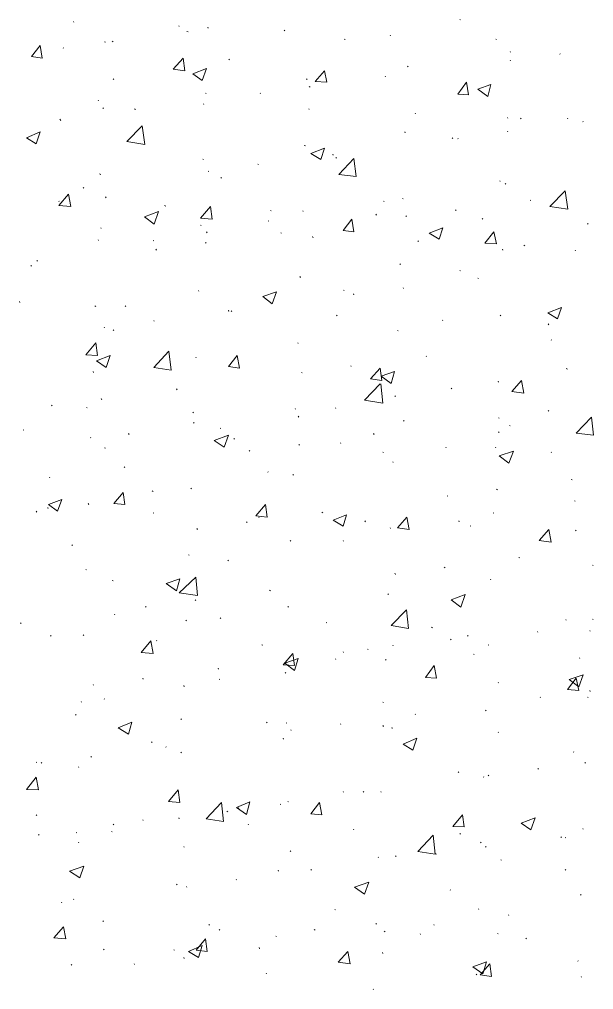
# Model space of a CAD drawing. Header units: millimetres. Extents: x 2928 to 3112, y 1220 to 1280.
# Drawn here: x 2970.232 to 2971.985, y 1246.045 to 1249.009 of the extents above; entities that cross this region are included whole.
import ezdxf

# ---------------------------------------------------------------- set-up
doc = ezdxf.new("R2010")
doc.units = ezdxf.units.MM

msp = doc.modelspace()

# ---------------------------------------------------------------- linework, layer by layer
at = {"color": 92, "linetype": 'Continuous', "lineweight": 13, "true_color": 0x00b800}
for points in [[(2971.57842, 1249.00707), (2971.57675, 1249.00873), (2971.57675, 1249.00873)], [(2970.3984, 1249.0004), (2970.39673, 1249.00207), (2970.39673, 1249.00207)], [(2970.72007, 1248.98706), (2970.7184, 1248.98873), (2970.7184, 1248.98873)], [(2970.80841, 1248.98206), (2970.80674, 1248.9854), (2970.80674, 1248.9854)], [(2971.04174, 1248.97373), (2971.04008, 1248.9754), (2971.04008, 1248.9754)], [(2970.74674, 1248.9704), (2970.7434, 1248.97206), (2970.7434, 1248.97206)], [(2971.22674, 1248.94706), (2971.22341, 1248.94873), (2971.22341, 1248.94873)], [(2971.36508, 1248.95873), (2971.36341, 1248.9604), (2971.36341, 1248.9604)], [(2971.68842, 1248.94706), (2971.68675, 1248.94873), (2971.68675, 1248.94873)], [(2970.2684, 1248.8954), (2970.29506, 1248.92873), (2970.29506, 1248.92873)], [(2970.30173, 1248.8904), (2970.29506, 1248.92873), (2970.29506, 1248.92873)], [(2970.36673, 1248.9204), (2970.36507, 1248.92206), (2970.36507, 1248.92206)], [(2970.49507, 1248.93873), (2970.49173, 1248.9404), (2970.49173, 1248.9404)], [(2970.5184, 1248.9404), (2970.51507, 1248.94206), (2970.51507, 1248.94206)], [(2970.2684, 1248.8954), (2970.30173, 1248.8904), (2970.30173, 1248.8904)], [(2970.70174, 1248.85706), (2970.73174, 1248.8904), (2970.73174, 1248.8904)], [(2970.73674, 1248.85206), (2970.73174, 1248.8904), (2970.73174, 1248.8904)], [(2970.87341, 1248.8854), (2970.87174, 1248.88706), (2970.87174, 1248.88706)], [(2971.73175, 1248.90873), (2971.73009, 1248.9104), (2971.73009, 1248.9104)], [(2971.88342, 1248.90206), (2971.88175, 1248.90373), (2971.88175, 1248.90373)], [(2970.70174, 1248.85706), (2970.73674, 1248.85206), (2970.73674, 1248.85206)], [(2970.76174, 1248.84206), (2970.80341, 1248.85873), (2970.80341, 1248.85873)], [(2970.79007, 1248.82206), (2970.80341, 1248.85873), (2970.80341, 1248.85873)], [(2971.41841, 1248.86373), (2971.41675, 1248.8654), (2971.41675, 1248.8654)], [(2971.73175, 1248.88206), (2971.73009, 1248.88373), (2971.73009, 1248.88373)], [(2970.52007, 1248.8254), (2970.5184, 1248.82706), (2970.5184, 1248.82706)], [(2970.76174, 1248.84206), (2970.79007, 1248.82206), (2970.79007, 1248.82206)], [(2971.11008, 1248.8254), (2971.10841, 1248.82706), (2971.10841, 1248.82706)], [(2971.13508, 1248.81873), (2971.16341, 1248.85206), (2971.16341, 1248.85206)], [(2971.17008, 1248.81706), (2971.16341, 1248.85206), (2971.16341, 1248.85206)], [(2971.35008, 1248.83373), (2971.34841, 1248.8354), (2971.34841, 1248.8354)], [(2971.12008, 1248.80206), (2971.11674, 1248.80373), (2971.11674, 1248.80373)], [(2971.13508, 1248.81873), (2971.17008, 1248.81706), (2971.17008, 1248.81706)], [(2971.57008, 1248.7804), (2971.59675, 1248.81706), (2971.59675, 1248.81706)], [(2971.60342, 1248.77873), (2971.59675, 1248.81706), (2971.59675, 1248.81706)], [(2971.63175, 1248.7954), (2971.67175, 1248.8104), (2971.67175, 1248.8104)], [(2971.66175, 1248.77373), (2971.67175, 1248.8104), (2971.67175, 1248.8104)], [(2970.80174, 1248.78206), (2970.80007, 1248.78373), (2970.80007, 1248.78373)], [(2970.96841, 1248.78206), (2970.96674, 1248.78373), (2970.96674, 1248.78373)], [(2971.57008, 1248.7804), (2971.60342, 1248.77873), (2971.60342, 1248.77873)], [(2971.63175, 1248.7954), (2971.66175, 1248.77373), (2971.66175, 1248.77373)], [(2970.4734, 1248.76039), (2970.47173, 1248.76206), (2970.47173, 1248.76206)], [(2970.4884, 1248.73706), (2970.48673, 1248.73873), (2970.48673, 1248.73873)], [(2970.79507, 1248.74873), (2970.7934, 1248.75039), (2970.7934, 1248.75039)], [(2970.58674, 1248.73373), (2970.5834, 1248.73539), (2970.5834, 1248.73539)], [(2971.11674, 1248.73373), (2971.11508, 1248.73539), (2971.11508, 1248.73539)], [(2971.44175, 1248.72039), (2971.44008, 1248.72206), (2971.44008, 1248.72206)], [(2971.72342, 1248.70706), (2971.72175, 1248.70873), (2971.72175, 1248.70873)], [(2970.3584, 1248.70039), (2970.35507, 1248.70373), (2970.35507, 1248.70373)], [(2970.56007, 1248.63539), (2970.60674, 1248.68373), (2970.60674, 1248.68373)], [(2970.61507, 1248.62706), (2970.60674, 1248.68373), (2970.60674, 1248.68373)], [(2971.76342, 1248.70539), (2971.76175, 1248.70706), (2971.76175, 1248.70706)], [(2971.90675, 1248.70539), (2971.90509, 1248.70706), (2971.90509, 1248.70706)], [(2971.95342, 1248.69539), (2971.95175, 1248.69706), (2971.95175, 1248.69706)], [(2970.2534, 1248.64706), (2970.29506, 1248.66539), (2970.29506, 1248.66539)], [(2970.2834, 1248.62873), (2970.29506, 1248.66539), (2970.29506, 1248.66539)], [(2971.41008, 1248.66206), (2971.40841, 1248.66539), (2971.40841, 1248.66539)], [(2971.72342, 1248.66539), (2971.72175, 1248.66706), (2971.72175, 1248.66706)], [(2970.2534, 1248.64706), (2970.2834, 1248.62873), (2970.2834, 1248.62873)], [(2970.56007, 1248.63539), (2970.61507, 1248.62706), (2970.61507, 1248.62706)], [(2971.10508, 1248.62206), (2971.10174, 1248.62373), (2971.10174, 1248.62373)], [(2971.55508, 1248.64539), (2971.55342, 1248.64706), (2971.55342, 1248.64706)], [(2971.57175, 1248.64373), (2971.57008, 1248.64539), (2971.57008, 1248.64539)], [(2971.12174, 1248.59873), (2971.16341, 1248.61539), (2971.16341, 1248.61539)], [(2971.12174, 1248.59873), (2971.15174, 1248.58039), (2971.15174, 1248.58039)], [(2971.15174, 1248.58039), (2971.16341, 1248.61539), (2971.16341, 1248.61539)], [(2971.19008, 1248.59373), (2971.18841, 1248.59706), (2971.18841, 1248.59706)], [(2970.7934, 1248.58039), (2970.79174, 1248.58206), (2970.79174, 1248.58206)], [(2970.96174, 1248.56539), (2970.96007, 1248.56706), (2970.96007, 1248.56706)], [(2971.20008, 1248.58539), (2971.19841, 1248.58706), (2971.19841, 1248.58706)], [(2971.20674, 1248.53539), (2971.25341, 1248.58373), (2971.25341, 1248.58373)], [(2971.26008, 1248.52872), (2971.25341, 1248.58373), (2971.25341, 1248.58373)], [(2970.48007, 1248.53539), (2970.47673, 1248.53706), (2970.47673, 1248.53706)], [(2970.81007, 1248.54373), (2970.80841, 1248.54539), (2970.80841, 1248.54539)], [(2971.20674, 1248.53539), (2971.26008, 1248.52872), (2971.26008, 1248.52872)], [(2970.84841, 1248.52372), (2970.84674, 1248.52539), (2970.84674, 1248.52539)], [(2971.70008, 1248.51372), (2971.69842, 1248.51539), (2971.69842, 1248.51539)], [(2971.71675, 1248.50539), (2971.71508, 1248.50706), (2971.71508, 1248.50706)], [(2970.35173, 1248.44039), (2970.38173, 1248.47539), (2970.38173, 1248.47539)], [(2970.3884, 1248.43706), (2970.38173, 1248.47539), (2970.38173, 1248.47539)], [(2970.4284, 1248.49372), (2970.42673, 1248.49539), (2970.42673, 1248.49539)], [(2971.85175, 1248.43706), (2971.89842, 1248.48539), (2971.89842, 1248.48539)], [(2971.90675, 1248.42872), (2971.89842, 1248.48539), (2971.89842, 1248.48539)], [(2970.3534, 1248.45206), (2970.35173, 1248.45372), (2970.35173, 1248.45372)], [(2970.49673, 1248.46372), (2970.49507, 1248.46706), (2970.49507, 1248.46706)], [(2971.34508, 1248.45206), (2971.34341, 1248.45372), (2971.34341, 1248.45372)], [(2971.40341, 1248.46039), (2971.40175, 1248.46206), (2971.40175, 1248.46206)], [(2971.79342, 1248.45539), (2971.79175, 1248.45706), (2971.79175, 1248.45706)], [(2970.35173, 1248.44039), (2970.3884, 1248.43706), (2970.3884, 1248.43706)], [(2970.6134, 1248.40539), (2970.65674, 1248.42206), (2970.65674, 1248.42206)], [(2970.6434, 1248.38372), (2970.65674, 1248.42206), (2970.65674, 1248.42206)], [(2970.6784, 1248.43872), (2970.67507, 1248.44039), (2970.67507, 1248.44039)], [(2970.78507, 1248.40206), (2970.81507, 1248.43706), (2970.81507, 1248.43706)], [(2970.82007, 1248.39872), (2970.81507, 1248.43706), (2970.81507, 1248.43706)], [(2971.00007, 1248.42372), (2970.99841, 1248.42539), (2970.99841, 1248.42539)], [(2971.09841, 1248.42206), (2971.09674, 1248.42372), (2971.09674, 1248.42372)], [(2971.32175, 1248.41039), (2971.32008, 1248.41372), (2971.32008, 1248.41372)], [(2971.56508, 1248.42539), (2971.56342, 1248.42706), (2971.56342, 1248.42706)], [(2971.85175, 1248.43706), (2971.90675, 1248.42872), (2971.90675, 1248.42872)], [(2970.6134, 1248.40539), (2970.6434, 1248.38372), (2970.6434, 1248.38372)], [(2970.78507, 1248.40206), (2970.82007, 1248.39872), (2970.82007, 1248.39872)], [(2970.99341, 1248.39206), (2970.99174, 1248.39372), (2970.99174, 1248.39372)], [(2971.22008, 1248.36372), (2971.24674, 1248.39872), (2971.24674, 1248.39872)], [(2971.25341, 1248.36039), (2971.24674, 1248.39872), (2971.24674, 1248.39872)], [(2971.41341, 1248.40706), (2971.41175, 1248.40872), (2971.41175, 1248.40872)], [(2971.64675, 1248.39872), (2971.64508, 1248.40039), (2971.64508, 1248.40039)], [(2971.96842, 1248.38372), (2971.96676, 1248.38539), (2971.96676, 1248.38539)], [(2970.48173, 1248.37039), (2970.48007, 1248.37206), (2970.48007, 1248.37206)], [(2970.78674, 1248.37872), (2970.78507, 1248.38039), (2970.78507, 1248.38039)], [(2970.80507, 1248.35706), (2970.80341, 1248.36039), (2970.80341, 1248.36039)], [(2971.03174, 1248.35539), (2971.03008, 1248.35706), (2971.03008, 1248.35706)], [(2971.22008, 1248.36372), (2971.25341, 1248.36039), (2971.25341, 1248.36039)], [(2971.48341, 1248.35539), (2971.52508, 1248.37206), (2971.52508, 1248.37206)], [(2971.48341, 1248.35539), (2971.51342, 1248.33706), (2971.51342, 1248.33706)], [(2971.51342, 1248.33706), (2971.52508, 1248.37206), (2971.52508, 1248.37206)], [(2971.65342, 1248.32539), (2971.68008, 1248.36039), (2971.68008, 1248.36039)], [(2971.68842, 1248.32372), (2971.68008, 1248.36039), (2971.68008, 1248.36039)], [(2970.4734, 1248.33372), (2970.47173, 1248.33539), (2970.47173, 1248.33539)], [(2970.64174, 1248.33206), (2970.64007, 1248.33372), (2970.64007, 1248.33372)], [(2970.80174, 1248.32539), (2970.80007, 1248.32706), (2970.80007, 1248.32706)], [(2971.12841, 1248.34206), (2971.12674, 1248.34539), (2971.12674, 1248.34539)], [(2971.45008, 1248.33039), (2971.44841, 1248.33206), (2971.44841, 1248.33206)], [(2971.65342, 1248.32539), (2971.68842, 1248.32372), (2971.68842, 1248.32372)], [(2970.65007, 1248.30372), (2970.6484, 1248.30706), (2970.6484, 1248.30706)], [(2971.70842, 1248.30372), (2971.70675, 1248.30706), (2971.70675, 1248.30706)], [(2971.77509, 1248.31706), (2971.77175, 1248.31872), (2971.77175, 1248.31872)], [(2971.93009, 1248.30206), (2971.92842, 1248.30372), (2971.92842, 1248.30372)], [(2970.28673, 1248.27039), (2970.28506, 1248.27205), (2970.28506, 1248.27205)], [(2970.2684, 1248.25539), (2970.26673, 1248.25705), (2970.26673, 1248.25705)], [(2971.39508, 1248.26039), (2971.39341, 1248.26205), (2971.39341, 1248.26205)], [(2971.57842, 1248.24039), (2971.57675, 1248.24205), (2971.57675, 1248.24205)], [(2971.09008, 1248.22039), (2971.08841, 1248.22372), (2971.08841, 1248.22372)], [(2971.63342, 1248.21705), (2971.63175, 1248.21872), (2971.63175, 1248.21872)], [(2970.78007, 1248.17872), (2970.7784, 1248.18039), (2970.7784, 1248.18039)], [(2970.97507, 1248.16205), (2971.01674, 1248.17705), (2971.01674, 1248.17705)], [(2971.00341, 1248.14039), (2971.01674, 1248.17705), (2971.01674, 1248.17705)], [(2971.22341, 1248.18039), (2971.22174, 1248.18205), (2971.22174, 1248.18205)], [(2971.40508, 1248.18705), (2971.40341, 1248.18872), (2971.40341, 1248.18872)], [(2970.2334, 1248.14372), (2970.23173, 1248.14705), (2970.23173, 1248.14705)], [(2970.97507, 1248.16205), (2971.00341, 1248.14039), (2971.00341, 1248.14039)], [(2971.25341, 1248.16705), (2971.25174, 1248.17039), (2971.25174, 1248.17039)], [(2970.46507, 1248.13205), (2970.46173, 1248.13372), (2970.46173, 1248.13372)], [(2970.55673, 1248.13205), (2970.55507, 1248.13372), (2970.55507, 1248.13372)], [(2970.87174, 1248.11872), (2970.87007, 1248.12039), (2970.87007, 1248.12039)], [(2970.87174, 1248.11705), (2970.87007, 1248.11872), (2970.87007, 1248.11872)], [(2970.88007, 1248.11705), (2970.87841, 1248.11872), (2970.87841, 1248.11872)], [(2971.84509, 1248.11205), (2971.88675, 1248.12872), (2971.88675, 1248.12872)], [(2971.87509, 1248.09372), (2971.88675, 1248.12872), (2971.88675, 1248.12872)], [(2970.6434, 1248.08705), (2970.64174, 1248.08872), (2970.64174, 1248.08872)], [(2971.20174, 1248.10372), (2971.20008, 1248.10539), (2971.20008, 1248.10539)], [(2971.52508, 1248.08872), (2971.52342, 1248.09039), (2971.52342, 1248.09039)], [(2971.70175, 1248.10372), (2971.70008, 1248.10539), (2971.70008, 1248.10539)], [(2971.84509, 1248.11205), (2971.87509, 1248.09372), (2971.87509, 1248.09372)], [(2970.49173, 1248.06705), (2970.49007, 1248.06872), (2970.49007, 1248.06872)], [(2970.52007, 1248.05872), (2970.5184, 1248.06038), (2970.5184, 1248.06038)], [(2971.38841, 1248.05705), (2971.38675, 1248.05872), (2971.38675, 1248.05872)], [(2971.84842, 1248.07539), (2971.84675, 1248.07872), (2971.84675, 1248.07872)], [(2971.85675, 1248.02872), (2971.85509, 1248.03038), (2971.85509, 1248.03038)], [(2970.43507, 1247.98372), (2970.46507, 1248.02038), (2970.46507, 1248.02038)], [(2970.47007, 1247.98205), (2970.46507, 1248.02038), (2970.46507, 1248.02038)], [(2971.08341, 1248.01872), (2971.08174, 1248.02038), (2971.08174, 1248.02038)], [(2970.43507, 1247.98372), (2970.47007, 1247.98205), (2970.47007, 1247.98205)], [(2970.46673, 1247.96538), (2970.5084, 1247.98205), (2970.5084, 1247.98205)], [(2970.49673, 1247.94538), (2970.5084, 1247.98205), (2970.5084, 1247.98205)], [(2970.64174, 1247.94538), (2970.6884, 1247.99538), (2970.6884, 1247.99538)], [(2970.69507, 1247.93705), (2970.6884, 1247.99538), (2970.6884, 1247.99538)], [(2970.77174, 1247.97538), (2970.77007, 1247.97705), (2970.77007, 1247.97705)], [(2970.87007, 1247.94872), (2970.89674, 1247.98205), (2970.89674, 1247.98205)], [(2970.90341, 1247.94372), (2970.89674, 1247.98205), (2970.89674, 1247.98205)], [(2971.47508, 1247.97872), (2971.47341, 1247.98038), (2971.47341, 1247.98038)], [(2970.46673, 1247.96538), (2970.49673, 1247.94538), (2970.49673, 1247.94538)], [(2970.64174, 1247.94538), (2970.69507, 1247.93705), (2970.69507, 1247.93705)], [(2970.87007, 1247.94872), (2970.90341, 1247.94372), (2970.90341, 1247.94372)], [(2971.24508, 1247.94872), (2971.24341, 1247.95038), (2971.24341, 1247.95038)], [(2971.30341, 1247.91038), (2971.33341, 1247.94372), (2971.33341, 1247.94372)], [(2971.33841, 1247.90538), (2971.33341, 1247.94372), (2971.33341, 1247.94372)], [(2971.90509, 1247.94038), (2971.90175, 1247.94205), (2971.90175, 1247.94205)], [(2970.4584, 1247.93038), (2970.45673, 1247.93372), (2970.45673, 1247.93372)], [(2971.09508, 1247.92872), (2971.09341, 1247.93038), (2971.09341, 1247.93038)], [(2971.30341, 1247.91038), (2971.33841, 1247.90538), (2971.33841, 1247.90538)], [(2971.33675, 1247.91872), (2971.37675, 1247.93372), (2971.37675, 1247.93372)], [(2971.33675, 1247.91872), (2971.36675, 1247.89705), (2971.36675, 1247.89705)], [(2971.36675, 1247.89705), (2971.37675, 1247.93372), (2971.37675, 1247.93372)], [(2970.7134, 1247.87705), (2970.71174, 1247.88038), (2970.71174, 1247.88038)], [(2971.28508, 1247.84538), (2971.33341, 1247.89538), (2971.33341, 1247.89538)], [(2971.34175, 1247.83705), (2971.33508, 1247.89538), (2971.33508, 1247.89538)], [(2971.55175, 1247.88038), (2971.55008, 1247.88205), (2971.55008, 1247.88205)], [(2971.69508, 1247.90038), (2971.69342, 1247.90372), (2971.69342, 1247.90372)], [(2971.73509, 1247.87205), (2971.76509, 1247.90538), (2971.76509, 1247.90538)], [(2971.77175, 1247.86705), (2971.76509, 1247.90538), (2971.76509, 1247.90538)], [(2970.4834, 1247.84705), (2970.48173, 1247.85038), (2970.48173, 1247.85038)], [(2971.38008, 1247.85705), (2971.37841, 1247.85872), (2971.37841, 1247.85872)], [(2971.73509, 1247.87205), (2971.77175, 1247.86705), (2971.77175, 1247.86705)], [(2970.33173, 1247.82871), (2970.33007, 1247.83038), (2970.33007, 1247.83038)], [(2970.4384, 1247.82205), (2970.43673, 1247.82371), (2970.43673, 1247.82371)], [(2971.07508, 1247.81871), (2971.07341, 1247.82038), (2971.07341, 1247.82038)], [(2971.19841, 1247.82038), (2971.19674, 1247.82205), (2971.19674, 1247.82205)], [(2971.28508, 1247.84538), (2971.34175, 1247.83705), (2971.34175, 1247.83705)], [(2970.7634, 1247.80705), (2970.76174, 1247.80871), (2970.76174, 1247.80871)], [(2971.08508, 1247.79371), (2971.08341, 1247.79705), (2971.08341, 1247.79705)], [(2971.69675, 1247.79038), (2971.69508, 1247.79205), (2971.69508, 1247.79205)], [(2971.84842, 1247.81205), (2971.84675, 1247.81371), (2971.84675, 1247.81371)], [(2971.93175, 1247.74538), (2971.97842, 1247.79371), (2971.97842, 1247.79371)], [(2971.98509, 1247.73871), (2971.97842, 1247.79371), (2971.97842, 1247.79371)], [(2970.76507, 1247.77538), (2970.7634, 1247.77705), (2970.7634, 1247.77705)], [(2970.84674, 1247.75871), (2970.84507, 1247.76038), (2970.84507, 1247.76038)], [(2971.40675, 1247.78205), (2971.40508, 1247.78371), (2971.40508, 1247.78371)], [(2971.73009, 1247.76705), (2971.72842, 1247.76871), (2971.72842, 1247.76871)], [(2970.24506, 1247.75371), (2970.2434, 1247.75538), (2970.2434, 1247.75538)], [(2970.45007, 1247.73038), (2970.4484, 1247.73205), (2970.4484, 1247.73205)], [(2970.56674, 1247.74038), (2970.56507, 1247.74371), (2970.56507, 1247.74371)], [(2970.82674, 1247.72205), (2970.87007, 1247.73871), (2970.87007, 1247.73871)], [(2970.85674, 1247.70205), (2970.87007, 1247.73871), (2970.87007, 1247.73871)], [(2971.31508, 1247.74038), (2971.31341, 1247.74371), (2971.31341, 1247.74371)], [(2971.69675, 1247.74705), (2971.69508, 1247.74871), (2971.69508, 1247.74871)], [(2971.93175, 1247.74538), (2971.98509, 1247.73871), (2971.98509, 1247.73871)], [(2970.49507, 1247.69871), (2970.49173, 1247.70038), (2970.49173, 1247.70038)], [(2970.82674, 1247.72205), (2970.85674, 1247.70205), (2970.85674, 1247.70205)], [(2970.88841, 1247.72705), (2970.88674, 1247.72871), (2970.88674, 1247.72871)], [(2971.08674, 1247.70871), (2971.08508, 1247.71038), (2971.08508, 1247.71038)], [(2971.21341, 1247.71371), (2971.21174, 1247.71538), (2971.21174, 1247.71538)], [(2971.53508, 1247.70038), (2971.53342, 1247.70205), (2971.53342, 1247.70205)], [(2971.68675, 1247.70038), (2971.68508, 1247.70205), (2971.68508, 1247.70205)], [(2970.93507, 1247.69038), (2970.93341, 1247.69205), (2970.93341, 1247.69205)], [(2971.34341, 1247.68538), (2971.34175, 1247.68705), (2971.34175, 1247.68705)], [(2971.69675, 1247.67538), (2971.74009, 1247.69038), (2971.74009, 1247.69038)], [(2971.69675, 1247.67538), (2971.72675, 1247.65371), (2971.72675, 1247.65371)], [(2971.72675, 1247.65371), (2971.74009, 1247.69038), (2971.74009, 1247.69038)], [(2971.85675, 1247.68538), (2971.85509, 1247.68705), (2971.85509, 1247.68705)], [(2970.5534, 1247.64038), (2970.55173, 1247.64205), (2970.55173, 1247.64205)], [(2971.37341, 1247.65538), (2971.37175, 1247.65705), (2971.37175, 1247.65705)], [(2970.99174, 1247.62538), (2970.99007, 1247.62705), (2970.99007, 1247.62705)], [(2971.06841, 1247.61705), (2971.06674, 1247.61871), (2971.06674, 1247.61871)], [(2970.32506, 1247.60871), (2970.3234, 1247.61038), (2970.3234, 1247.61038)], [(2971.92009, 1247.60205), (2971.91675, 1247.60371), (2971.91675, 1247.60371)], [(2970.52007, 1247.53038), (2970.5484, 1247.56371), (2970.5484, 1247.56371)], [(2970.5534, 1247.52704), (2970.5484, 1247.56371), (2970.5484, 1247.56371)], [(2970.64007, 1247.56704), (2970.63674, 1247.56871), (2970.63674, 1247.56871)], [(2970.75674, 1247.57538), (2970.75507, 1247.57704), (2970.75507, 1247.57704)], [(2971.54008, 1247.55204), (2971.53842, 1247.55371), (2971.53842, 1247.55371)], [(2971.69175, 1247.57204), (2971.68842, 1247.57371), (2971.68842, 1247.57371)], [(2970.32006, 1247.52704), (2970.36173, 1247.54204), (2970.36173, 1247.54204)], [(2970.32006, 1247.52704), (2970.3484, 1247.50704), (2970.3484, 1247.50704)], [(2970.3484, 1247.50704), (2970.36173, 1247.54204), (2970.36173, 1247.54204)], [(2970.4434, 1247.52704), (2970.44173, 1247.53038), (2970.44173, 1247.53038)], [(2970.52007, 1247.53038), (2970.5534, 1247.52704), (2970.5534, 1247.52704)], [(2970.95341, 1247.49204), (2970.98341, 1247.52704), (2970.98341, 1247.52704)], [(2970.98841, 1247.48871), (2970.98341, 1247.52704), (2970.98341, 1247.52704)], [(2971.92842, 1247.53704), (2971.92675, 1247.53871), (2971.92675, 1247.53871)], [(2970.28506, 1247.50371), (2970.2834, 1247.50704), (2970.2834, 1247.50704)], [(2970.32006, 1247.51538), (2970.31673, 1247.51704), (2970.31673, 1247.51704)], [(2970.64174, 1247.50038), (2970.64007, 1247.50204), (2970.64007, 1247.50204)], [(2971.15841, 1247.50204), (2971.15508, 1247.50371), (2971.15508, 1247.50371)], [(2971.19008, 1247.47871), (2971.23008, 1247.49538), (2971.23008, 1247.49538)], [(2971.22008, 1247.46038), (2971.23008, 1247.49538), (2971.23008, 1247.49538)], [(2971.68008, 1247.50038), (2971.67842, 1247.50204), (2971.67842, 1247.50204)], [(2970.92674, 1247.47204), (2970.92507, 1247.47371), (2970.92507, 1247.47371)], [(2970.95341, 1247.49204), (2970.98841, 1247.48871), (2970.98841, 1247.48871)], [(2970.96341, 1247.48704), (2970.96174, 1247.48871), (2970.96174, 1247.48871)], [(2971.19008, 1247.47871), (2971.22008, 1247.46038), (2971.22008, 1247.46038)], [(2971.28841, 1247.47371), (2971.28675, 1247.47704), (2971.28675, 1247.47704)], [(2971.38675, 1247.45538), (2971.41508, 1247.48871), (2971.41508, 1247.48871)], [(2971.42175, 1247.45038), (2971.41508, 1247.48871), (2971.41508, 1247.48871)], [(2971.57508, 1247.47371), (2971.57342, 1247.47704), (2971.57342, 1247.47704)], [(2970.77507, 1247.45038), (2970.7734, 1247.45371), (2970.7734, 1247.45371)], [(2971.36508, 1247.45371), (2971.36341, 1247.45538), (2971.36341, 1247.45538)], [(2971.38675, 1247.45538), (2971.42175, 1247.45038), (2971.42175, 1247.45038)], [(2971.61008, 1247.46038), (2971.60842, 1247.46204), (2971.60842, 1247.46204)], [(2971.81842, 1247.41704), (2971.84842, 1247.45038), (2971.84842, 1247.45038)], [(2971.85509, 1247.41204), (2971.84842, 1247.45038), (2971.84842, 1247.45038)], [(2971.93175, 1247.44704), (2971.93009, 1247.44871), (2971.93009, 1247.44871)], [(2970.3934, 1247.40204), (2970.39173, 1247.40371), (2970.39173, 1247.40371)], [(2971.06008, 1247.41538), (2971.05841, 1247.41704), (2971.05841, 1247.41704)], [(2971.22174, 1247.41538), (2971.22008, 1247.41704), (2971.22008, 1247.41704)], [(2971.81842, 1247.41704), (2971.85509, 1247.41204), (2971.85509, 1247.41204)], [(2970.75007, 1247.37204), (2970.7484, 1247.37371), (2970.7484, 1247.37371)], [(2970.87007, 1247.35537), (2970.86841, 1247.35704), (2970.86841, 1247.35704)], [(2971.76009, 1247.36371), (2971.75675, 1247.36538), (2971.75675, 1247.36538)], [(2970.43673, 1247.32704), (2970.43507, 1247.32871), (2970.43507, 1247.32871)], [(2971.38008, 1247.31371), (2971.37841, 1247.31704), (2971.37841, 1247.31704)], [(2971.53175, 1247.33371), (2971.52842, 1247.33537), (2971.52842, 1247.33537)], [(2971.98342, 1247.34037), (2971.98176, 1247.34204), (2971.98176, 1247.34204)], [(2970.5184, 1247.29371), (2970.51507, 1247.29537), (2970.51507, 1247.29537)], [(2970.68007, 1247.28537), (2970.72174, 1247.30037), (2970.72174, 1247.30037)], [(2970.68007, 1247.28537), (2970.71174, 1247.26371), (2970.71174, 1247.26371)], [(2970.71174, 1247.26371), (2970.72174, 1247.30037), (2970.72174, 1247.30037)], [(2970.72007, 1247.25704), (2970.77007, 1247.30537), (2970.77007, 1247.30537)], [(2970.77507, 1247.24871), (2970.77007, 1247.30537), (2970.77007, 1247.30537)], [(2971.67175, 1247.29704), (2971.67008, 1247.29871), (2971.67008, 1247.29871)], [(2970.72007, 1247.25704), (2970.77507, 1247.24871), (2970.77507, 1247.24871)], [(2970.99841, 1247.26371), (2970.99507, 1247.26537), (2970.99507, 1247.26537)], [(2970.77007, 1247.23371), (2970.7684, 1247.23537), (2970.7684, 1247.23537)], [(2971.35841, 1247.25204), (2971.35675, 1247.25371), (2971.35675, 1247.25371)], [(2971.55008, 1247.23537), (2971.59342, 1247.25204), (2971.59342, 1247.25204)], [(2971.55008, 1247.23537), (2971.58008, 1247.21371), (2971.58008, 1247.21371)], [(2971.58008, 1247.21371), (2971.59342, 1247.25204), (2971.59342, 1247.25204)], [(2970.6184, 1247.21371), (2970.61674, 1247.21537), (2970.61674, 1247.21537)], [(2971.05341, 1247.21371), (2971.05174, 1247.21537), (2971.05174, 1247.21537)], [(2971.36675, 1247.15704), (2971.41341, 1247.20537), (2971.41341, 1247.20537)], [(2971.42008, 1247.14871), (2971.41341, 1247.20537), (2971.41341, 1247.20537)], [(2970.5234, 1247.19037), (2970.52173, 1247.19204), (2970.52173, 1247.19204)], [(2970.74174, 1247.17204), (2970.74007, 1247.17371), (2970.74007, 1247.17371)], [(2970.84674, 1247.17871), (2970.84507, 1247.18037), (2970.84507, 1247.18037)], [(2971.17008, 1247.16537), (2971.16841, 1247.16704), (2971.16841, 1247.16704)], [(2971.90175, 1247.17371), (2971.90009, 1247.17537), (2971.90009, 1247.17537)], [(2971.98342, 1247.17537), (2971.98176, 1247.17704), (2971.98176, 1247.17704)], [(2970.23673, 1247.16371), (2970.23506, 1247.16537), (2970.23506, 1247.16537)], [(2971.36675, 1247.15704), (2971.42008, 1247.14871), (2971.42008, 1247.14871)], [(2971.49341, 1247.15037), (2971.49008, 1247.15204), (2971.49008, 1247.15204)], [(2971.81509, 1247.13704), (2971.81342, 1247.13871), (2971.81342, 1247.13871)], [(2971.97509, 1247.14037), (2971.97342, 1247.14204), (2971.97342, 1247.14204)], [(2970.3284, 1247.12537), (2970.32673, 1247.12704), (2970.32673, 1247.12704)], [(2970.4284, 1247.12704), (2970.42673, 1247.1287), (2970.42673, 1247.1287)], [(2970.6034, 1247.07537), (2970.6334, 1247.11037), (2970.6334, 1247.11037)], [(2970.64007, 1247.07204), (2970.6334, 1247.11037), (2970.6334, 1247.11037)], [(2970.65174, 1247.11037), (2970.65007, 1247.11204), (2970.65007, 1247.11204)], [(2971.55008, 1247.1137), (2971.54842, 1247.11537), (2971.54842, 1247.11537)], [(2971.60175, 1247.12537), (2971.60008, 1247.12704), (2971.60008, 1247.12704)], [(2970.97507, 1247.09704), (2970.97174, 1247.0987), (2970.97174, 1247.0987)], [(2971.29675, 1247.0837), (2971.29508, 1247.08537), (2971.29508, 1247.08537)], [(2971.37341, 1247.09537), (2971.37175, 1247.09704), (2971.37175, 1247.09704)], [(2971.66508, 1247.09704), (2971.66342, 1247.0987), (2971.66342, 1247.0987)], [(2970.6034, 1247.07537), (2970.64007, 1247.07204), (2970.64007, 1247.07204)], [(2971.03674, 1247.03704), (2971.06674, 1247.07204), (2971.06674, 1247.07204)], [(2971.04174, 1247.04204), (2971.08341, 1247.05704), (2971.08341, 1247.05704)], [(2971.07174, 1247.03537), (2971.06674, 1247.07204), (2971.06674, 1247.07204)], [(2971.07174, 1247.02037), (2971.08341, 1247.05704), (2971.08341, 1247.05704)], [(2971.19841, 1247.0537), (2971.19674, 1247.05537), (2971.19674, 1247.05537)], [(2971.22174, 1247.07537), (2971.22008, 1247.07704), (2971.22008, 1247.07704)], [(2971.35175, 1247.05204), (2971.35008, 1247.0537), (2971.35008, 1247.0537)], [(2971.62008, 1247.0687), (2971.61842, 1247.07037), (2971.61842, 1247.07037)], [(2971.94342, 1247.05704), (2971.94175, 1247.0587), (2971.94175, 1247.0587)], [(2970.84007, 1247.0237), (2970.83841, 1247.02704), (2970.83841, 1247.02704)], [(2971.03674, 1247.03704), (2971.07174, 1247.03537), (2971.07174, 1247.03537)], [(2971.04174, 1247.04204), (2971.07174, 1247.02037), (2971.07174, 1247.02037)], [(2971.47175, 1246.9987), (2971.49842, 1247.03537), (2971.49842, 1247.03537)], [(2971.50508, 1246.99704), (2971.49842, 1247.03537), (2971.49842, 1247.03537)], [(2970.61007, 1246.9937), (2970.6084, 1246.99704), (2970.6084, 1246.99704)], [(2970.84341, 1246.99204), (2970.84174, 1246.9937), (2970.84174, 1246.9937)], [(2971.04508, 1247.01204), (2971.04341, 1247.0137), (2971.04341, 1247.0137)], [(2971.47175, 1246.9987), (2971.50508, 1246.99704), (2971.50508, 1246.99704)], [(2971.90509, 1246.96204), (2971.93175, 1246.99704), (2971.93175, 1246.99704)], [(2971.91009, 1246.99204), (2971.95342, 1247.00704), (2971.95342, 1247.00704)], [(2971.91009, 1246.99204), (2971.94009, 1246.97037), (2971.94009, 1246.97037)], [(2971.94009, 1246.9587), (2971.93175, 1246.99704), (2971.93175, 1246.99704)], [(2971.94009, 1246.97037), (2971.95342, 1247.00704), (2971.95342, 1247.00704)], [(2970.4584, 1246.97537), (2970.45673, 1246.97704), (2970.45673, 1246.97704)], [(2970.73507, 1246.97037), (2970.7334, 1246.9737), (2970.7334, 1246.9737)], [(2971.69508, 1246.98204), (2971.69342, 1246.9837), (2971.69342, 1246.9837)], [(2971.90509, 1246.96204), (2971.94009, 1246.9587), (2971.94009, 1246.9587)], [(2970.49173, 1246.93204), (2970.49007, 1246.9337), (2970.49007, 1246.9337)], [(2971.82342, 1246.93704), (2971.82175, 1246.9387), (2971.82175, 1246.9387)], [(2971.96842, 1246.93704), (2971.96676, 1246.9387), (2971.96676, 1246.9387)], [(2971.97509, 1246.95537), (2971.97342, 1246.9587), (2971.97342, 1246.9587)], [(2970.42173, 1246.9237), (2970.42007, 1246.92537), (2970.42007, 1246.92537)], [(2971.34341, 1246.92204), (2971.34175, 1246.9237), (2971.34175, 1246.9237)], [(2970.40507, 1246.8837), (2970.4034, 1246.88537), (2970.4034, 1246.88537)], [(2970.72674, 1246.87037), (2970.72507, 1246.87203), (2970.72507, 1246.87203)], [(2971.44175, 1246.88537), (2971.44008, 1246.88703), (2971.44008, 1246.88703)], [(2971.65675, 1246.89704), (2971.65508, 1246.8987), (2971.65508, 1246.8987)], [(2970.5334, 1246.84537), (2970.57507, 1246.86203), (2970.57507, 1246.86203)], [(2970.5334, 1246.84537), (2970.56507, 1246.82537), (2970.56507, 1246.82537)], [(2970.56507, 1246.82537), (2970.57507, 1246.86203), (2970.57507, 1246.86203)], [(2970.98841, 1246.86037), (2970.98674, 1246.86203), (2970.98674, 1246.86203)], [(2971.04841, 1246.8587), (2971.04674, 1246.86037), (2971.04674, 1246.86037)], [(2971.21341, 1246.85537), (2971.21174, 1246.85703), (2971.21174, 1246.85703)], [(2971.34341, 1246.8487), (2971.34175, 1246.85203), (2971.34175, 1246.85203)], [(2971.37175, 1246.8437), (2971.36841, 1246.84537), (2971.36841, 1246.84537)], [(2971.03841, 1246.81037), (2971.03674, 1246.8137), (2971.03674, 1246.8137)], [(2971.06174, 1246.83703), (2971.06008, 1246.8387), (2971.06008, 1246.8387)], [(2971.40341, 1246.79537), (2971.44508, 1246.8137), (2971.44508, 1246.8137)], [(2971.43341, 1246.77703), (2971.44508, 1246.8137), (2971.44508, 1246.8137)], [(2971.69508, 1246.83037), (2971.69342, 1246.83203), (2971.69342, 1246.83203)], [(2970.63674, 1246.80037), (2970.63507, 1246.80203), (2970.63507, 1246.80203)], [(2970.68007, 1246.78537), (2970.6784, 1246.78703), (2970.6784, 1246.78703)], [(2971.40341, 1246.79537), (2971.43341, 1246.77703), (2971.43341, 1246.77703)], [(2970.45173, 1246.75537), (2970.45007, 1246.75703), (2970.45007, 1246.75703)], [(2970.72674, 1246.7687), (2970.72507, 1246.77037), (2970.72507, 1246.77037)], [(2971.92509, 1246.77037), (2971.92342, 1246.77203), (2971.92342, 1246.77203)], [(2970.28506, 1246.7387), (2970.2834, 1246.74037), (2970.2834, 1246.74037)], [(2970.30006, 1246.73703), (2970.2984, 1246.7387), (2970.2984, 1246.7387)], [(2970.4134, 1246.7237), (2970.41173, 1246.72537), (2970.41173, 1246.72537)], [(2971.96009, 1246.73703), (2971.95842, 1246.7387), (2971.95842, 1246.7387)], [(2970.2534, 1246.65703), (2970.2834, 1246.6937), (2970.2834, 1246.6937)], [(2970.29006, 1246.65536), (2970.2834, 1246.6937), (2970.2834, 1246.6937)], [(2971.57342, 1246.7087), (2971.57175, 1246.71037), (2971.57175, 1246.71037)], [(2971.65008, 1246.6937), (2971.64842, 1246.69537), (2971.64842, 1246.69537)], [(2971.66508, 1246.6987), (2971.66342, 1246.70037), (2971.66342, 1246.70037)], [(2971.81675, 1246.7187), (2971.81509, 1246.72037), (2971.81509, 1246.72037)], [(2970.2534, 1246.65703), (2970.29006, 1246.65536), (2970.29006, 1246.65536)], [(2970.68674, 1246.62036), (2970.71674, 1246.65536), (2970.71674, 1246.65536)], [(2970.72174, 1246.61703), (2970.71674, 1246.65536), (2970.71674, 1246.65536)], [(2971.22174, 1246.6487), (2971.22008, 1246.65036), (2971.22008, 1246.65036)], [(2971.28341, 1246.6487), (2971.28175, 1246.65036), (2971.28175, 1246.65036)], [(2971.33675, 1246.6487), (2971.33508, 1246.65036), (2971.33508, 1246.65036)], [(2970.68674, 1246.62036), (2970.72174, 1246.61703), (2970.72174, 1246.61703)], [(2970.80174, 1246.56703), (2970.84841, 1246.61703), (2970.84841, 1246.61703)], [(2970.85507, 1246.5587), (2970.84841, 1246.61703), (2970.84841, 1246.61703)], [(2970.89507, 1246.60203), (2970.93507, 1246.6187), (2970.93507, 1246.6187)], [(2970.92507, 1246.58036), (2970.93507, 1246.6187), (2970.93507, 1246.6187)], [(2971.03008, 1246.61036), (2971.02841, 1246.61203), (2971.02841, 1246.61203)], [(2971.05341, 1246.6187), (2971.05174, 1246.62036), (2971.05174, 1246.62036)], [(2971.12174, 1246.58203), (2971.14841, 1246.61703), (2971.14841, 1246.61703)], [(2971.15508, 1246.5787), (2971.14841, 1246.61703), (2971.14841, 1246.61703)], [(2970.28506, 1246.57703), (2970.2834, 1246.5787), (2970.2834, 1246.5787)], [(2970.86841, 1246.5887), (2970.86507, 1246.59036), (2970.86507, 1246.59036)], [(2970.89507, 1246.60203), (2970.92507, 1246.58036), (2970.92507, 1246.58036)], [(2970.90174, 1246.59703), (2970.90007, 1246.60036), (2970.90007, 1246.60036)], [(2971.12174, 1246.58203), (2971.15508, 1246.5787), (2971.15508, 1246.5787)], [(2971.55508, 1246.5437), (2971.58508, 1246.5787), (2971.58508, 1246.5787)], [(2971.59008, 1246.54203), (2971.58508, 1246.5787), (2971.58508, 1246.5787)], [(2970.52007, 1246.5487), (2970.5184, 1246.55036), (2970.5184, 1246.55036)], [(2970.61007, 1246.56203), (2970.6084, 1246.5637), (2970.6084, 1246.5637)], [(2970.72007, 1246.56703), (2970.7184, 1246.57036), (2970.7184, 1246.57036)], [(2970.80174, 1246.56703), (2970.85507, 1246.5587), (2970.85507, 1246.5587)], [(2970.93174, 1246.5487), (2970.93007, 1246.55036), (2970.93007, 1246.55036)], [(2971.76342, 1246.5537), (2971.80675, 1246.57036), (2971.80675, 1246.57036)], [(2971.76342, 1246.5537), (2971.79342, 1246.5337), (2971.79342, 1246.5337)], [(2971.79342, 1246.5337), (2971.80675, 1246.57036), (2971.80675, 1246.57036)], [(2970.29173, 1246.51703), (2970.29006, 1246.5187), (2970.29006, 1246.5187)], [(2970.40673, 1246.5237), (2970.40507, 1246.52536), (2970.40507, 1246.52536)], [(2970.51507, 1246.52703), (2970.5134, 1246.5287), (2970.5134, 1246.5287)], [(2971.25341, 1246.5337), (2971.25174, 1246.53536), (2971.25174, 1246.53536)], [(2971.44841, 1246.46703), (2971.49508, 1246.51703), (2971.49508, 1246.51703)], [(2971.50175, 1246.4587), (2971.49508, 1246.51703), (2971.49508, 1246.51703)], [(2971.55508, 1246.5437), (2971.59008, 1246.54203), (2971.59008, 1246.54203)], [(2971.57842, 1246.52036), (2971.57675, 1246.52203), (2971.57675, 1246.52203)], [(2971.95342, 1246.53536), (2971.95175, 1246.53703), (2971.95175, 1246.53703)], [(2970.4134, 1246.4937), (2970.41173, 1246.49536), (2970.41173, 1246.49536)], [(2971.64175, 1246.4937), (2971.64008, 1246.49536), (2971.64008, 1246.49536)], [(2971.88675, 1246.51036), (2971.88509, 1246.51203), (2971.88509, 1246.51203)], [(2971.90009, 1246.5087), (2971.89842, 1246.51036), (2971.89842, 1246.51036)], [(2970.73507, 1246.48036), (2970.7334, 1246.48203), (2970.7334, 1246.48203)], [(2971.06008, 1246.46703), (2971.05841, 1246.4687), (2971.05841, 1246.4687)], [(2971.44841, 1246.46703), (2971.50175, 1246.4587), (2971.50175, 1246.4587)], [(2971.50508, 1246.4587), (2971.50342, 1246.46036), (2971.50342, 1246.46036)], [(2971.65675, 1246.48036), (2971.65508, 1246.48203), (2971.65508, 1246.48203)], [(2971.32841, 1246.4487), (2971.32675, 1246.45036), (2971.32675, 1246.45036)], [(2971.38175, 1246.45203), (2971.38008, 1246.4537), (2971.38008, 1246.4537)], [(2971.70342, 1246.44036), (2971.70175, 1246.44203), (2971.70175, 1246.44203)], [(2970.38507, 1246.40703), (2970.4284, 1246.42203), (2970.4284, 1246.42203)], [(2970.38507, 1246.40703), (2970.41673, 1246.38703), (2970.41673, 1246.38703)], [(2970.41673, 1246.38703), (2970.4284, 1246.42203), (2970.4284, 1246.42203)], [(2971.02341, 1246.40703), (2971.02174, 1246.41036), (2971.02174, 1246.41036)], [(2971.12341, 1246.41036), (2971.12174, 1246.41203), (2971.12174, 1246.41203)], [(2971.90009, 1246.41036), (2971.89842, 1246.41203), (2971.89842, 1246.41203)], [(2970.7134, 1246.36536), (2970.71174, 1246.36703), (2970.71174, 1246.36703)], [(2970.89507, 1246.38036), (2970.89341, 1246.38203), (2970.89341, 1246.38203)], [(2971.25508, 1246.35869), (2971.29841, 1246.37369), (2971.29841, 1246.37369)], [(2971.28508, 1246.33703), (2971.29841, 1246.37369), (2971.29841, 1246.37369)], [(2970.7434, 1246.35869), (2970.74174, 1246.36036), (2970.74174, 1246.36036)], [(2971.25508, 1246.35869), (2971.28508, 1246.33703), (2971.28508, 1246.33703)], [(2971.54842, 1246.34869), (2971.54675, 1246.35036), (2971.54675, 1246.35036)], [(2970.36173, 1246.31036), (2970.36007, 1246.31203), (2970.36007, 1246.31203)], [(2970.3984, 1246.32036), (2970.39673, 1246.32203), (2970.39673, 1246.32203)], [(2971.94675, 1246.33369), (2971.94509, 1246.33536), (2971.94509, 1246.33536)], [(2971.19674, 1246.28869), (2971.19508, 1246.29036), (2971.19508, 1246.29036)], [(2971.63508, 1246.29036), (2971.63342, 1246.29203), (2971.63342, 1246.29203)], [(2970.4884, 1246.25369), (2970.48673, 1246.25536), (2970.48673, 1246.25536)], [(2971.72675, 1246.27203), (2971.72508, 1246.27369), (2971.72508, 1246.27369)], [(2970.33673, 1246.20369), (2970.36673, 1246.23703), (2970.36673, 1246.23703)], [(2970.3734, 1246.20036), (2970.36673, 1246.23703), (2970.36673, 1246.23703)], [(2970.81174, 1246.24203), (2970.81007, 1246.24369), (2970.81007, 1246.24369)], [(2970.84341, 1246.22703), (2970.84174, 1246.22869), (2970.84174, 1246.22869)], [(2971.13508, 1246.22703), (2971.13174, 1246.22869), (2971.13174, 1246.22869)], [(2971.32175, 1246.24536), (2971.32008, 1246.24703), (2971.32008, 1246.24703)], [(2971.34841, 1246.22203), (2971.34508, 1246.22369), (2971.34508, 1246.22369)], [(2971.49842, 1246.24203), (2971.49675, 1246.24369), (2971.49675, 1246.24369)], [(2970.33673, 1246.20369), (2970.3734, 1246.20036), (2970.3734, 1246.20036)], [(2970.77174, 1246.16536), (2970.80007, 1246.20036), (2970.80007, 1246.20036)], [(2970.80507, 1246.16202), (2970.80007, 1246.20036), (2970.80007, 1246.20036)], [(2971.01674, 1246.20703), (2971.01507, 1246.20869), (2971.01507, 1246.20869)], [(2971.45675, 1246.21369), (2971.45508, 1246.21536), (2971.45508, 1246.21536)], [(2971.69342, 1246.21536), (2971.69175, 1246.21703), (2971.69175, 1246.21703)], [(2971.78009, 1246.20036), (2971.77842, 1246.20203), (2971.77842, 1246.20203)], [(2970.49007, 1246.16702), (2970.4884, 1246.16869), (2970.4884, 1246.16869)], [(2970.70507, 1246.16536), (2970.7034, 1246.16702), (2970.7034, 1246.16702)], [(2970.7484, 1246.16202), (2970.79007, 1246.18036), (2970.79007, 1246.18036)], [(2970.7484, 1246.16202), (2970.7784, 1246.14369), (2970.7784, 1246.14369)], [(2970.77174, 1246.16536), (2970.80507, 1246.16202), (2970.80507, 1246.16202)], [(2970.7784, 1246.14369), (2970.79007, 1246.18036), (2970.79007, 1246.18036)], [(2970.96507, 1246.17036), (2970.96341, 1246.17369), (2970.96341, 1246.17369)], [(2971.20508, 1246.12869), (2971.23508, 1246.16202), (2971.23508, 1246.16202)], [(2971.24174, 1246.12369), (2971.23508, 1246.16202), (2971.23508, 1246.16202)], [(2970.73507, 1246.14036), (2970.7334, 1246.14369), (2970.7334, 1246.14369)], [(2971.34175, 1246.15536), (2971.34008, 1246.15869), (2971.34008, 1246.15869)], [(2971.61675, 1246.11536), (2971.65842, 1246.13036), (2971.65842, 1246.13036)], [(2971.64675, 1246.09369), (2971.65842, 1246.13036), (2971.65842, 1246.13036)], [(2971.93842, 1246.13202), (2971.93675, 1246.13369), (2971.93675, 1246.13369)], [(2970.39173, 1246.12036), (2970.39007, 1246.12202), (2970.39007, 1246.12202)], [(2970.5834, 1246.12202), (2970.58174, 1246.12369), (2970.58174, 1246.12369)], [(2971.20508, 1246.12869), (2971.24174, 1246.12369), (2971.24174, 1246.12369)], [(2971.61675, 1246.11536), (2971.64675, 1246.09369), (2971.64675, 1246.09369)], [(2971.63842, 1246.09036), (2971.66842, 1246.12369), (2971.66842, 1246.12369)], [(2971.67342, 1246.08536), (2971.66842, 1246.12369), (2971.66842, 1246.12369)], [(2970.98674, 1246.09369), (2970.98507, 1246.09536), (2970.98507, 1246.09536)], [(2971.62842, 1246.09036), (2971.62675, 1246.09202), (2971.62675, 1246.09202)], [(2971.63842, 1246.09036), (2971.67342, 1246.08536), (2971.67342, 1246.08536)], [(2971.94842, 1246.08369), (2971.94675, 1246.08536), (2971.94675, 1246.08536)], [(2971.31341, 1246.04536), (2971.31175, 1246.04702), (2971.31175, 1246.04702)]]:
    msp.add_lwpolyline(points, dxfattribs=at)

doc.saveas('drawing.dxf')
